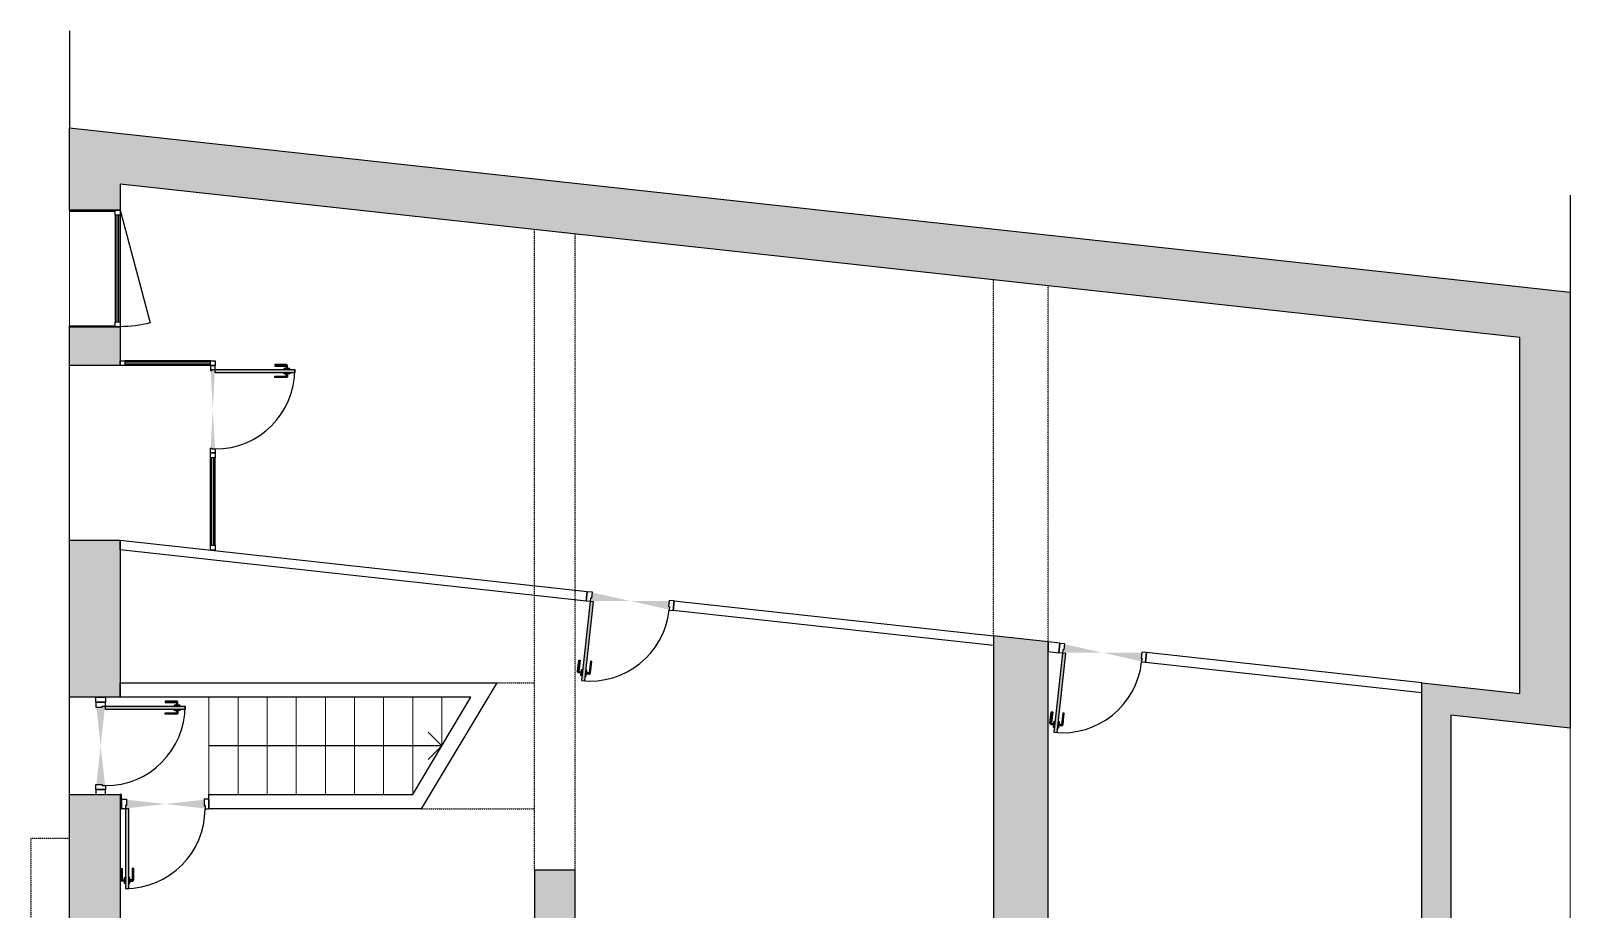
# Model space of a CAD drawing. Extents: x -50 to 69572, y -29139 to 50177.
# Drawn here: x 8795 to 24655, y 21123 to 30177 of the extents above; entities that cross this region are included whole.
import ezdxf

# ---------------------------------------------------------------- set-up
doc = ezdxf.new("R2010")
doc.units = 0
doc.set_wipeout_variables(frame=1)
doc.linetypes.add('ACAD_ISO03W100', pattern=[30, 12, -18])
for name, color, linetype in [('AUXILIAR', 142, 'Continuous'), ('DISCONTINUA', 52, 'ACAD_ISO03W100'), ('DIVISÒRIES', 5, 'Continuous'), ('FUSTERIES', 144, 'Continuous'), ('H SECCIÓ', 253, 'Continuous'), ('PARETS', 6, 'Continuous'), ('PAVIMENTS', 171, 'Continuous'), ('PORTES', 144, 'Continuous')]:
    doc.layers.add(name, color=color, linetype=linetype)
doc.layers.add('H FUSTERIES', color=7, linetype='Continuous', true_color=0xffffff)
doc.layers.add('H MOBILIARI', color=7, linetype='Continuous', true_color=0xffffff)
doc.layers.add('NO PRINT', color=20, linetype='Continuous', plot=False)
doc.layers.add('PROJECCIÓ', color=52, linetype='Continuous', lineweight=13)

# ---------------------------------------------------------------- blocks, each defined once
blk = doc.blocks.new('*U26')
blk.add_wipeout([(0, 0.52), (0, 0), (1.2, 0), (1.2, 0.52)]).dxf.layer = 'H FUSTERIES'
blk.add_wipeout([(0, 0.52), (0.01, 0.52), (0.01, 0.05), (1.19, 0.05), (1.19, 0.52), (1.2, 0.52), (1.2, 0), (0, 0)]).dxf.layer = 'H FUSTERIES'
for points in [[(0, 0), (0, 0.52)], [(1.2, 0), (1.2, 0.52)]]:
    blk.add_lwpolyline(points)
at = {"layer": 'FUSTERIES'}
for points in [[(0, 0.52), (0.01, 0.52), (0.01, 0.05)], [(1.2, 0.52), (1.19, 0.52), (1.19, 0.05)], [(0.05, 0.035), (1.15, 0.035)], [(0.05, 0.015), (1.15, 0.015)]]:
    blk.add_lwpolyline(points, dxfattribs=at)
for points in [[(0, 0), (0.05, 0), (0.05, 0.05), (0, 0.05)], [(1.15, 0), (1.2, 0), (1.2, 0.05), (1.15, 0.05)]]:
    blk.add_lwpolyline(points, close=True, dxfattribs=at)
at = {"layer": 'FUSTERIES', "color": 151}
for points in [[(0, 0), (1.159, -0.311)], [(0.05, 0.05), (1.15, 0.05)], [(0.05, 0), (1.15, 0)]]:
    blk.add_lwpolyline(points, dxfattribs=at)
blk.add_arc((0, 0), 1.2, 345, 360, dxfattribs=at)
at = {"layer": 'PROJECCIÓ'}
for points in [[(0.01, 0.52), (1.19, 0.52)], [(0, 0), (1.2, 0)]]:
    blk.add_lwpolyline(points, dxfattribs=at)
blk = doc.blocks.new('Pany de Porta')
at = {"layer": 'H MOBILIARI', "transparency": 33554687}
h = blk.add_hatch(color=256, dxfattribs=at)
h.dxf.hatch_style = 1
h.paths.add_polyline_path([(0.01, 0.029), (0, 0.029), (0, -0.035), (0.01, -0.035)])
h.paths.add_polyline_path([(0.035, 0.004), (0.01, 0.004), (0.01, -0.01), (0.035, -0.01), (0.035, -0.128), (0.05, -0.128), (0.05, -0.01, 0.414214)])
at = {"ltscale": 0.3}
blk.add_lwpolyline([(0, 0.029), (0.01, 0.029), (0.01, -0.035), (0, -0.035)], dxfattribs=at)
blk.add_lwpolyline([(0.01, 0.004), (0.035, 0.004, -0.414214), (0.05, -0.01), (0.05, -0.128), (0.035, -0.128), (0.035, -0.01), (0.01, -0.01)], format="xyb", dxfattribs=at)
blk = doc.blocks.new('*U28')
at = {"layer": 'H MOBILIARI', "transparency": 33554687}
h = blk.add_hatch(color=256, dxfattribs=at)
h.dxf.hatch_style = 1
h.paths.add_polyline_path([(0.075, 0), (0.04, 0), (0.04, 0.82), (0.075, 0.82)])
h.paths.add_polyline_path([(0, 0), (0, -0.05), (0.05, -0.05), (0.05, -0.035), (0.04, -0.035), (0.04, 0)], flags=17)
h.paths.add_polyline_path([(0.9, 0), (0.9, -0.05), (0.85, -0.05), (0.85, -0.035), (0.86, -0.035), (0.86, 0)], flags=17)
edge = h.paths.add_edge_path()
edge.add_line((0, -0.05), (0, 0))
edge.add_line((0.9, -0.05), (0.9, 0))
at = {"layer": 'NO PRINT'}
for p, q in [((0, -0.05), (0, 0)), ((0.9, -0.05), (0.9, 0))]:
    blk.add_line(p, q, dxfattribs=at)
at = {"layer": 'PORTES'}
for points in [[(0.075, 0), (0.04, 0), (0.04, 0.82), (0.075, 0.82)], [(0, 0), (0, -0.05), (0.05, -0.05), (0.05, -0.035), (0.04, -0.035), (0.04, 0)], [(0.9, 0), (0.9, -0.05), (0.85, -0.05), (0.85, -0.035), (0.86, -0.035), (0.86, 0)]]:
    blk.add_lwpolyline(points, close=True, dxfattribs=at)
at = {"layer": 'PORTES', "color": 151}
blk.add_arc((0.04, 0), 0.82, 0, 90, dxfattribs=at)
at = {"layer": 'PORTES', "color": 151, "xscale": -1, "rotation": 2.07414085906521e-08}
blk.add_blockref('Pany de Porta', (0.04, 0.741), dxfattribs=at)
at = {"layer": 'PORTES', "color": 151}
blk.add_blockref('Pany de Porta', (0.075, 0.741), dxfattribs=at)
blk = doc.blocks.new('*U27')
blk.add_wipeout([(-0.05, 0.98), (0, 0.98), (0, 0), (-0.05, 0)]).dxf.layer = 'H FUSTERIES'
at = {"layer": 'FUSTERIES'}
for points in [[(0, 0.98), (0, 0.93), (-0.05, 0.93), (-0.05, 0.98)], [(0, 0.05), (0, 0), (-0.05, 0), (-0.05, 0.05)]]:
    blk.add_lwpolyline(points, close=True, dxfattribs=at)
at = {"layer": 'FUSTERIES', "color": 151}
for points in [[(-0.05, 0.93), (-0.05, 0.05)], [(0, 0.93), (0, 0.05)]]:
    blk.add_lwpolyline(points, dxfattribs=at)
at = {"layer": 'FUSTERIES'}
for points in [[(-0.035, 0.93), (-0.035, 0.05)], [(-0.015, 0.93), (-0.015, 0.05)]]:
    blk.add_lwpolyline(points, dxfattribs=at)
at = {"layer": 'PROJECCIÓ'}
blk.add_lwpolyline([(0, 0.98), (0, 0)], dxfattribs=at)
blk = doc.blocks.new('*U31')
blk.add_wipeout([(1.002, 0.05), (1.002, 0), (0, 0), (0, 0.05)]).dxf.layer = 'H FUSTERIES'
at = {"layer": 'FUSTERIES'}
for points in [[(0.05, 0), (0, 0), (0, 0.05), (0.05, 0.05)], [(1.002, 0), (0.952, 0), (0.952, 0.05), (1.002, 0.05)]]:
    blk.add_lwpolyline(points, close=True, dxfattribs=at)
at = {"layer": 'FUSTERIES', "color": 151}
for points in [[(0.952, 0.05), (0.05, 0.05)], [(0.952, 0), (0.05, 0)]]:
    blk.add_lwpolyline(points, dxfattribs=at)
at = {"layer": 'FUSTERIES'}
for points in [[(0.952, 0.035), (0.05, 0.035)], [(0.952, 0.015), (0.05, 0.015)]]:
    blk.add_lwpolyline(points, dxfattribs=at)
at = {"layer": 'PROJECCIÓ'}
blk.add_lwpolyline([(1.002, 0), (0, 0)], dxfattribs=at)
blk = doc.blocks.new('*U29')
at = {"layer": 'H MOBILIARI', "transparency": 33554687}
h = blk.add_hatch(color=256, dxfattribs=at)
h.dxf.hatch_style = 1
h.paths.add_polyline_path([(-0.075, 0), (-0.04, 0), (-0.04, 0.82), (-0.075, 0.82)])
h.paths.add_polyline_path([(0, 0), (0, -0.1), (-0.05, -0.1), (-0.05, -0.035), (-0.04, -0.035), (-0.04, 0)])
h.paths.add_polyline_path([(-0.9, 0), (-0.9, -0.1), (-0.85, -0.1), (-0.85, -0.035), (-0.86, -0.035), (-0.86, 0)])
edge = h.paths.add_edge_path()
edge.add_line((0, -0.1), (0, 0))
edge.add_line((-0.9, -0.1), (-0.9, 0))
at = {"layer": 'NO PRINT'}
for p, q in [((-0.9, -0.1), (-0.9, 0)), ((0, -0.1), (0, 0))]:
    blk.add_line(p, q, dxfattribs=at)
at = {"layer": 'PORTES'}
for points in [[(-0.075, 0), (-0.04, 0), (-0.04, 0.82), (-0.075, 0.82)], [(-0.9, 0), (-0.9, -0.1), (-0.85, -0.1), (-0.85, -0.035), (-0.86, -0.035), (-0.86, 0)], [(0, 0), (0, -0.1), (-0.05, -0.1), (-0.05, -0.035), (-0.04, -0.035), (-0.04, 0)]]:
    blk.add_lwpolyline(points, close=True, dxfattribs=at)
at = {"layer": 'PORTES', "color": 151}
blk.add_arc((-0.04, 0), 0.82, 90, 180, dxfattribs=at)
at = {"layer": 'PORTES', "color": 151, "xscale": -1}
blk.add_blockref('Pany de Porta', (-0.075, 0.741), dxfattribs=at)
at = {"layer": 'PORTES', "color": 151}
blk.add_blockref('Pany de Porta', (-0.04, 0.741), dxfattribs=at)
blk = doc.blocks.new('*U36')
at = {"layer": 'H MOBILIARI', "transparency": 33554687}
h = blk.add_hatch(color=256, dxfattribs=at)
h.dxf.hatch_style = 1
h.paths.add_polyline_path([(0.075, 0), (0.04, 0), (0.04, 0.82), (0.075, 0.82)])
h.paths.add_polyline_path([(0, 0), (0, -0.1), (0.05, -0.1), (0.05, -0.035), (0.04, -0.035), (0.04, 0)], flags=17)
h.paths.add_polyline_path([(0.9, 0), (0.9, -0.1), (0.85, -0.1), (0.85, -0.035), (0.86, -0.035), (0.86, 0)], flags=17)
edge = h.paths.add_edge_path()
edge.add_line((0, -0.1), (0, 0))
edge.add_line((0.9, -0.1), (0.9, 0))
at = {"layer": 'NO PRINT'}
for p, q in [((0, -0.1), (0, 0)), ((0.9, -0.1), (0.9, 0))]:
    blk.add_line(p, q, dxfattribs=at)
at = {"layer": 'PORTES'}
for points in [[(0.075, 0), (0.04, 0), (0.04, 0.82), (0.075, 0.82)], [(0, 0), (0, -0.1), (0.05, -0.1), (0.05, -0.035), (0.04, -0.035), (0.04, 0)], [(0.9, 0), (0.9, -0.1), (0.85, -0.1), (0.85, -0.035), (0.86, -0.035), (0.86, 0)]]:
    blk.add_lwpolyline(points, close=True, dxfattribs=at)
at = {"layer": 'PORTES', "color": 151}
blk.add_arc((0.04, 0), 0.82, 0, 90, dxfattribs=at)
at = {"layer": 'PORTES', "color": 151, "xscale": -1}
blk.add_blockref('Pany de Porta', (0.04, 0.741), dxfattribs=at)
at = {"layer": 'PORTES', "color": 151}
blk.add_blockref('Pany de Porta', (0.075, 0.741), dxfattribs=at)
blk = doc.blocks.new('*U35')
for q in [(-0.141, 2.259), (0, 0), (0.141, 2.259)]:
    blk.add_line((0, 2.4), q)

msp = doc.modelspace()

# ---------------------------------------------------------------- linework, layer by layer
at = {"layer": 'DISCONTINUA', "ltscale": 0.005}
for points in [[(13984.8104, 21526.6691), (13984.8104, 28128.10161)], [(14404.8104, 21526.6691), (14404.8104, 28082.07681)], [(18714.8104, 23940.42353), (18714.8104, 27609.77476)], [(19274.8104, 23879.08455), (19274.8104, 27548.40837)], [(13595.03842, 23457.25895), (13984.8104, 23457.25895)], [(12815.03842, 22157.25895), (13984.8104, 22157.25895)], [(9194.8104, 21851.96402), (8794.8104, 21851.96402), (8794.8104, 20211.96402), (9194.8104, 20211.96402)]]:
    msp.add_lwpolyline(points, dxfattribs=at)
at = {"layer": 'DIVISÒRIES'}
for points in [[(15411.77249, 24201.61953), (15422.68308, 24301.1842), (18714.8104, 23940.42353), (18714.8104, 23839.8249)], [(19274.8104, 23778.48646), (19384.8104, 23766.43724), (19395.69867, 23865.8427), (19274.8104, 23879.08455)], [(20279.45955, 23668.44284), (23124.8104, 23357.37859), (23124.8104, 23457.37859), (20290.34782, 23767.8483)], [(9714.8104, 23457.25895), (13595.03842, 23457.25895), (12815.03842, 22157.25895), (10630.10986, 22157.25895), (10630.10986, 22307.25895), (12730.10986, 22307.25895), (13330.10986, 23307.25895), (9714.8104, 23307.25895)], [(9714.8104, 22307.25895), (9714.8104, 22157.25895), (9730.10986, 22157.25895), (9730.10986, 22307.25895)]]:
    msp.add_lwpolyline(points, close=True, dxfattribs=at)
at = {"layer": 'PARETS'}
for points in [[(9194.8104, 30176.5742), (9194.8104, 29176.5742)], [(24654.8104, 28482.42346), (24654.8104, 27482.42346)]]:
    msp.add_lwpolyline(points, dxfattribs=at)
for points in [[(9714.8104, 24926.6691), (9714.8104, 23307.25895), (9194.8104, 23307.25895), (9194.8104, 24926.6691)], [(18714.8104, 23940.42353), (18714.8104, 15486.6691), (19274.8104, 15486.6691), (19274.8104, 23879.08455)], [(9194.8104, 22307.25895), (9714.8104, 22307.25895), (9714.8104, 17346.6691), (9444.8104, 17166.6691), (9444.8104, 17036.6691), (9194.8104, 17036.6691)], [(13984.8104, 21526.6691), (13984.8104, 20786.6691), (14404.8104, 20786.6691), (14404.8104, 21526.6691)]]:
    msp.add_lwpolyline(points, close=True, dxfattribs=at)
at = {"layer": 'PAVIMENTS'}
for points in [[(9194.8104, 24926.6691), (9194.8104, 26726.6691)], [(9194.8104, 22307.25895), (9194.8104, 23307.25895)]]:
    msp.add_lwpolyline(points, dxfattribs=at)
at = {"layer": 'PORTES'}
for points in [[(9464.8104, 23257.25895), (9464.8104, 23307.25895), (9564.8104, 23307.25895), (9564.8104, 23257.25895)], [(9464.8104, 22357.25895), (9464.8104, 22307.25895), (9564.8104, 22307.25895), (9564.8104, 22357.25895)]]:
    msp.add_lwpolyline(points, close=True, dxfattribs=at)
at = {"layer": 'PROJECCIÓ'}
for points in [[(10630.10986, 22307.25895), (10630.10986, 23307.25895)], [(10930.10986, 22307.25895), (10930.10986, 23307.25895)], [(11230.10986, 22307.25895), (11230.10986, 23307.25895)], [(11530.10986, 22307.25895), (11530.10986, 23307.25895)], [(11830.10986, 22307.25895), (11830.10986, 23307.25895)], [(12130.10986, 22307.25895), (12130.10986, 23307.25895)], [(12430.10986, 22307.25895), (12430.10986, 23307.25895)], [(12730.10986, 22307.25895), (12730.10986, 23307.25895)], [(13030.10986, 22807.25895), (13030.10986, 23307.25895)], [(24654.8104, 22987.99746), (24654.8104, 16756.6691)]]:
    msp.add_lwpolyline(points, dxfattribs=at)

# ---------------------------------------------------------------- block references
at = {"layer": 'AUXILIAR', "xscale": 1000, "yscale": 1000, "zscale": 1000, "rotation": 270}
msp.add_blockref('*U35', (10630.10986, 22807.25895), dxfattribs=at)
at = {"layer": 'FUSTERIES', "xscale": -1000, "yscale": 1000, "zscale": 1000, "rotation": 90}
msp.add_blockref('*U26', (9714.8104, 28326.6691), dxfattribs=at)
at = {"layer": 'PORTES', "xscale": 1000, "yscale": 1000, "zscale": 1000}
for name, p, rotation in [('*U28', (10694.63273, 26726.6691), 270), ('*U29', (14517.1456, 24299.81694), 173.7360883435806), ('*U29', (19384.8104, 23766.43724), 173.7490898050666), ('*U36', (9564.8104, 23257.25895), 270), ('*U29', (9730.10986, 22157.25895), 180)]:
    msp.add_blockref(name, p, dxfattribs=dict(at, rotation=rotation))

# ---------------------------------------------------------------- next in the draw order: block references
at = {"layer": 'FUSTERIES', "xscale": 1000, "yscale": 1000, "zscale": 1000, "rotation": 270}
for name, p in [('*U27', (9714.8104, 26726.6691)), ('*U31', (10644.63273, 25826.6691))]:
    msp.add_blockref(name, p, dxfattribs=at)

# ---------------------------------------------------------------- next in the draw order: hatches: boundary and pattern name
at = {"layer": 'H SECCIÓ', "true_color": 0xb0b0b0, "transparency": 33554687}
h = msp.add_hatch(color=253, dxfattribs=at)
h.dxf.hatch_style = 1
h.paths.add_polyline_path([(9714.8104, 27126.6691), (9714.8104, 26726.6691), (9194.8104, 26726.6691), (9194.8104, 27126.6691)], flags=17)
h.paths.add_polyline_path([(9194.8104, 28326.6691), (9194.8104, 29176.5742), (24654.8104, 27482.42346), (24654.8104, 22987.99746), (23424.8104, 23122.72414), (23424.8104, 20456.6691), (23124.8104, 20456.6691), (23124.8104, 23457.37859), (24134.35521, 23346.79922), (24134.35521, 27015.88564), (9714.8104, 28596.02034), (9714.8104, 28326.6691)])
h.paths.add_polyline_path([(9714.8104, 24926.6691), (9714.8104, 23307.25895), (9194.8104, 23307.25895), (9194.8104, 24926.6691)], flags=17)
h.paths.add_polyline_path([(14400.79161, 13110.89254), (9194.8104, 13673.5779), (9194.8104, 14946.6691), (9444.8104, 14946.6691), (9444.8104, 14816.6691), (9714.8104, 14636.6691), (9714.8104, 14120.28609), (14454.52088, 13607.99733)])
h.paths.add_polyline_path([(15295.58022, 13014.17985), (15349.30949, 13511.28464), (24134.8104, 12561.70904), (24134.8104, 16456.6691), (24079.8104, 16456.6691), (24079.8104, 16756.6691), (24654.8104, 16756.6691), (24654.8104, 12002.59307)])
edge = h.paths.add_edge_path()
edge.add_arc((14194.8104, 17256.6691), 80, 0, 360)
h.paths.add_polyline_path([(13984.8104, 21526.6691), (13984.8104, 20786.6691), (14404.8104, 20786.6691), (14404.8104, 21526.6691)], flags=17)
h.paths.add_polyline_path([(18714.8104, 23940.42353), (18714.8104, 15486.6691), (19274.8104, 15486.6691), (19274.8104, 23879.08455)])
h.paths.add_polyline_path([(23424.8104, 19256.6691), (23124.8104, 19256.6691), (23124.8104, 16456.6691), (23479.8104, 16456.6691), (23479.8104, 16756.6691), (23424.8104, 16756.6691)])
h.paths.add_polyline_path([(9194.8104, 22307.25895), (9714.8104, 22307.25895), (9714.8104, 17346.6691), (9444.8104, 17166.6691), (9444.8104, 17036.6691), (9194.8104, 17036.6691)])

# ---------------------------------------------------------------- next in the draw order: linework, layer by layer
at = {"layer": 'DIVISÒRIES'}
msp.add_lwpolyline([(9714.8104, 24926.6691), (14528.03867, 24399.22187), (14517.1456, 24299.81694), (9714.8104, 24826.07048)], close=True, dxfattribs=at)
at = {"layer": 'PARETS'}
for points in [[(9194.8104, 28326.6691), (9194.8104, 29176.5742), (24654.8104, 27482.42346), (24654.8104, 22987.99746), (23424.8104, 23122.72414), (23424.8104, 20456.6691), (23124.8104, 20456.6691), (23124.8104, 23457.37859), (24134.35521, 23346.79922), (24134.35521, 27015.88564), (9714.8104, 28596.02034), (9714.8104, 28326.6691)], [(9714.8104, 27126.6691), (9714.8104, 26726.6691), (9194.8104, 26726.6691), (9194.8104, 27126.6691)]]:
    msp.add_lwpolyline(points, close=True, dxfattribs=at)

doc.saveas('drawing.dxf')
